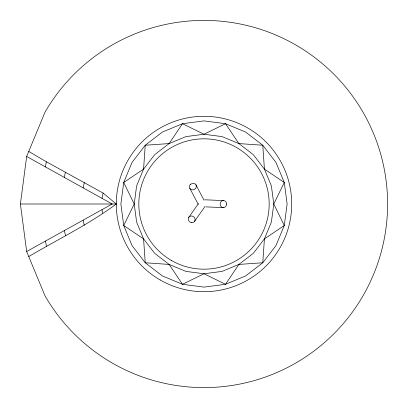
<?xml version="1.0" encoding="UTF-8"?>
<svg xmlns="http://www.w3.org/2000/svg" width="408" height="408" viewBox="0 0 408 408"><rect width="100%" height="100%" fill="white"/><g stroke="black" fill="none" stroke-linecap="round" stroke-linejoin="round"><path stroke-width="0.61" d="M20.4 204L26.658 156.483L44.997 112.2A183.6 183.6 0 0 1 322.014 63.352A183.6 183.6 0 0 1 322.014 344.648A183.6 183.6 0 0 1 44.997 295.8L26.658 251.517L20.4 204L116.295 204L103.102 193.055L46.313 161.746L28.744 151.445M45.487 166.943L46.313 161.746M64.316 177.404L65.438 172.135M83.15 187.864L84.272 182.595M101.98 198.324L103.102 193.055M188.746 217.403L198.421 203.623M194.641 221.248L205.035 206.448M28.744 256.555C58.089 239.261 88.837 224.339 116.295 204M26.658 251.517L112.2 204L26.658 156.483M204.724 199.798L223.416 200.568M205.918 206.887L223.365 207.606M195.927 184.793L204.026 200.262M189.807 188.266L198.191 204.291M64.291 230.612L65.662 235.707M101.98 209.676L102.729 213.19M83.15 220.136L84.272 225.405M45.436 241.087L46.522 246.197M145.233 145.233L143.58 169.116L136.609 185.941L134.232 204L136.609 222.059L143.58 238.884L154.668 253.332L169.116 264.42L185.941 271.391L204 273.768L222.059 271.391L238.884 264.42L253.332 253.332L264.42 238.884L271.391 222.059L273.768 204L271.391 185.941L264.42 169.116L253.332 154.668L238.884 143.58L222.059 136.609L204 134.232L185.941 136.609L169.116 143.58L154.668 154.668L143.58 169.116L123.721 182.488L120.885 204L123.721 225.512L132.024 245.555L145.233 262.767L162.445 275.976L182.488 284.279L204 287.115L225.512 284.279L245.555 275.976L262.767 262.767L275.976 245.555L284.279 225.512L287.115 204L284.279 182.488L275.976 162.445L262.767 145.233L245.555 132.024L225.512 123.721L204 120.885L182.488 123.721L162.445 132.024L145.233 145.233L132.024 162.445L123.721 182.488L134.232 204L123.721 225.512L143.58 238.884L145.233 262.767L169.116 264.42L182.488 284.279L204 273.768L225.512 284.279L238.884 264.42L262.767 262.767L264.42 238.884L284.279 225.512L273.768 204L284.279 182.488L264.42 169.116L262.767 145.233L238.884 143.58L225.512 123.721L204 134.232L182.488 123.721L169.116 143.58L145.233 145.233M226.634 204.092L226.185 205.851A3.519 3.238 -87.6 0 1 221.289 206.785A3.519 3.238 -87.6 0 1 221.325 201.389A3.519 3.238 -87.6 0 1 226.21 202.332L226.634 204.092M190.511 184.268L189.934 184.967A3.519 3.238 -27.6 0 0 191.561 189.669A3.519 3.238 -27.6 0 0 196.253 187.007A3.519 3.238 -27.6 0 0 192.994 183.228L190.511 184.268M191.648 222.646L189.939 222.049L188.7 220.723A3.519 3.238 35.1 0 1 190.561 216.102A3.519 3.238 35.1 0 1 195.08 219.045A3.519 3.238 35.1 0 1 191.648 222.646M160.15 279.954A87.705 87.705 0 0 0 291.705 204A87.705 87.705 0 0 0 160.15 128.046A87.705 87.705 0 0 0 160.15 279.954M171.411 260.447A65.178 65.178 0 0 0 269.178 204A65.178 65.178 0 0 0 171.411 147.553A65.178 65.178 0 0 0 171.411 260.447"/></g></svg>
